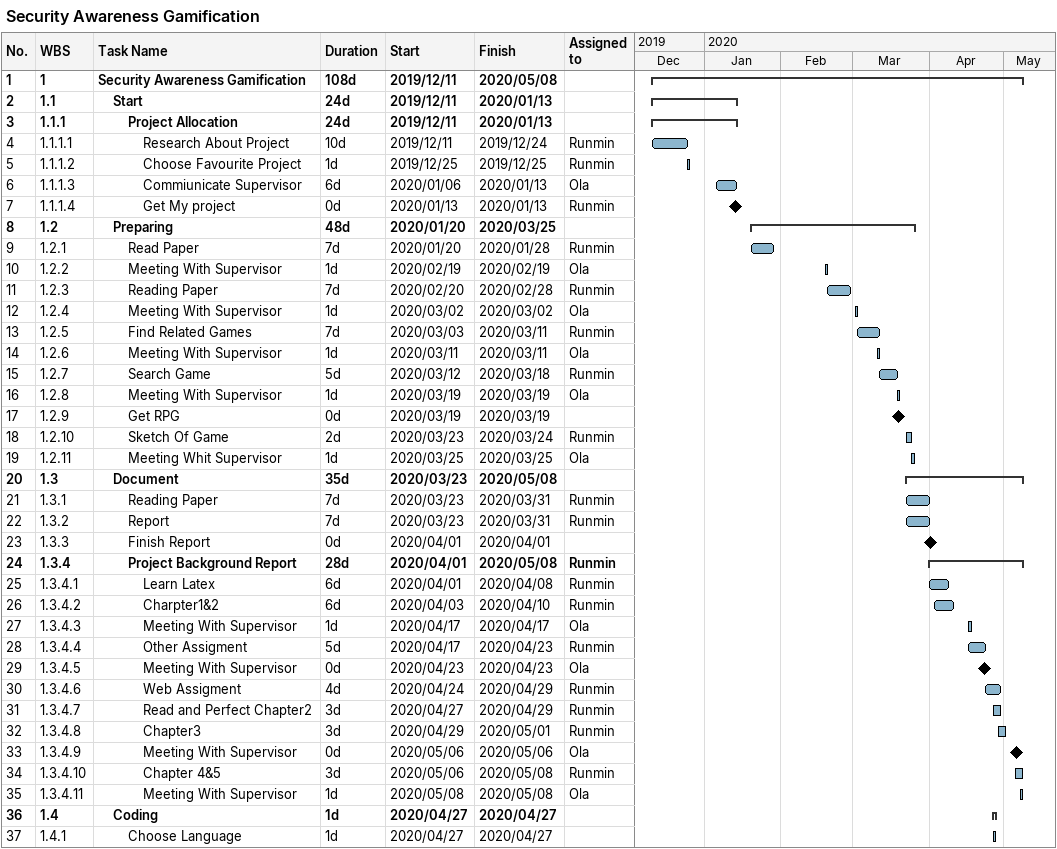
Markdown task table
Security Awareness Gamification

| ID | WBS | Task | Duration | Start | Finish | Resources |
|---|---|---|---|---|---|---|
| 1 | 1 | **Security Awareness Gamification** | 108d | 2019-12-11 | 2020-05-08 |  |
| 2 | 1.1 | **Start** | 24d | 2019-12-11 | 2020-01-13 |  |
| 3 | 1.1.1 | **Project Allocation** | 24d | 2019-12-11 | 2020-01-13 |  |
| 4 | 1.1.1.1 | Research About Project | 10d | 2019-12-11 | 2019-12-24 | Runmin |
| 5 | 1.1.1.2 | Choose Favourite Project | 1d | 2019-12-25 | 2019-12-25 | Runmin |
| 6 | 1.1.1.3 | Commiunicate Supervisor | 6d | 2020-01-06 | 2020-01-13 | Ola |
| 7 | 1.1.1.4 | Get My project | 0d | 2020-01-13 | 2020-01-13 | Runmin |
| 8 | 1.2 | **Preparing** | 48d | 2020-01-20 | 2020-03-25 |  |
| 9 | 1.2.1 | Read Paper | 7d | 2020-01-20 | 2020-01-28 | Runmin |
| 10 | 1.2.2 | Meeting With Supervisor | 1d | 2020-02-19 | 2020-02-19 | Ola |
| 11 | 1.2.3 | Reading Paper | 7d | 2020-02-20 | 2020-02-28 | Runmin |
| 12 | 1.2.4 | Meeting With Supervisor | 1d | 2020-03-02 | 2020-03-02 | Ola |
| 13 | 1.2.5 | Find Related Games | 7d | 2020-03-03 | 2020-03-11 | Runmin |
| 14 | 1.2.6 | Meeting With Supervisor | 1d | 2020-03-11 | 2020-03-11 | Ola |
| 15 | 1.2.7 | Search Game | 5d | 2020-03-12 | 2020-03-18 | Runmin |
| 16 | 1.2.8 | Meeting With Supervisor | 1d | 2020-03-19 | 2020-03-19 | Ola |
| 17 | 1.2.9 | Get RPG | 0d | 2020-03-19 | 2020-03-19 |  |
| 18 | 1.2.10 | Sketch Of Game | 2d | 2020-03-23 | 2020-03-24 | Runmin |
| 19 | 1.2.11 | Meeting Whit Supervisor | 1d | 2020-03-25 | 2020-03-25 | Ola |
| 20 | 1.3 | **Document** | 35d | 2020-03-23 | 2020-05-08 |  |
| 21 | 1.3.1 | Reading Paper | 7d | 2020-03-23 | 2020-03-31 | Runmin |
| 22 | 1.3.2 | Report | 7d | 2020-03-23 | 2020-03-31 | Runmin |
| 23 | 1.3.3 | Finish Report | 0d | 2020-04-01 | 2020-04-01 |  |
| 24 | 1.3.4 | **Project Background Report** | 28d | 2020-04-01 | 2020-05-08 | Runmin |
| 25 | 1.3.4.1 | Learn Latex | 6d | 2020-04-01 | 2020-04-08 | Runmin |
| 26 | 1.3.4.2 | Charpter1&2 | 6d | 2020-04-03 | 2020-04-10 | Runmin |
| 27 | 1.3.4.3 | Meeting With Supervisor | 1d | 2020-04-17 | 2020-04-17 | Ola |
| 28 | 1.3.4.4 | Other Assigment | 5d | 2020-04-17 | 2020-04-23 | Runmin |
| 29 | 1.3.4.5 | Meeting With Supervisor | 0d | 2020-04-23 | 2020-04-23 | Ola |
| 30 | 1.3.4.6 | Web Assigment | 4d | 2020-04-24 | 2020-04-29 | Runmin |
| 31 | 1.3.4.7 | Read and Perfect Chapter2 | 3d | 2020-04-27 | 2020-04-29 | Runmin |
| 32 | 1.3.4.8 | Chapter3 | 3d | 2020-04-29 | 2020-05-01 | Runmin |
| 33 | 1.3.4.9 | Meeting With Supervisor | 0d | 2020-05-06 | 2020-05-06 | Ola |
| 34 | 1.3.4.10 | Chapter 4&5 | 3d | 2020-05-06 | 2020-05-08 | Runmin |
| 35 | 1.3.4.11 | Meeting With Supervisor | 1d | 2020-05-08 | 2020-05-08 | Ola |
| 36 | 1.4 | **Coding** | 1d | 2020-04-27 | 2020-04-27 |  |
| 37 | 1.4.1 | Choose Language | 1d | 2020-04-27 | 2020-04-27 |  |
